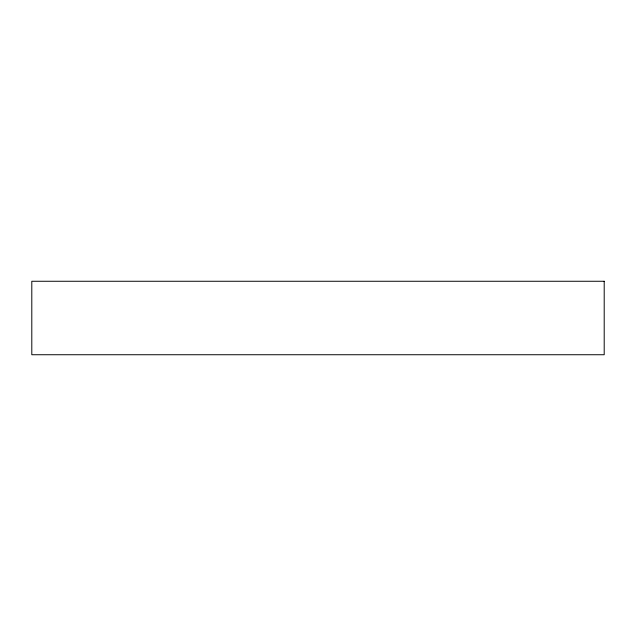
<?xml version="1.0" encoding="UTF-8"?>
<svg xmlns="http://www.w3.org/2000/svg" width="636" height="636" viewBox="0 0 636 636"><rect width="100%" height="100%" fill="white"/><g stroke="black" fill="none" stroke-linecap="round" stroke-linejoin="round"><path stroke-width="0.95" d="M604.2 281.263L31.8 281.263L31.8 354.737L604.2 354.737L604.2 281.263"/></g></svg>
